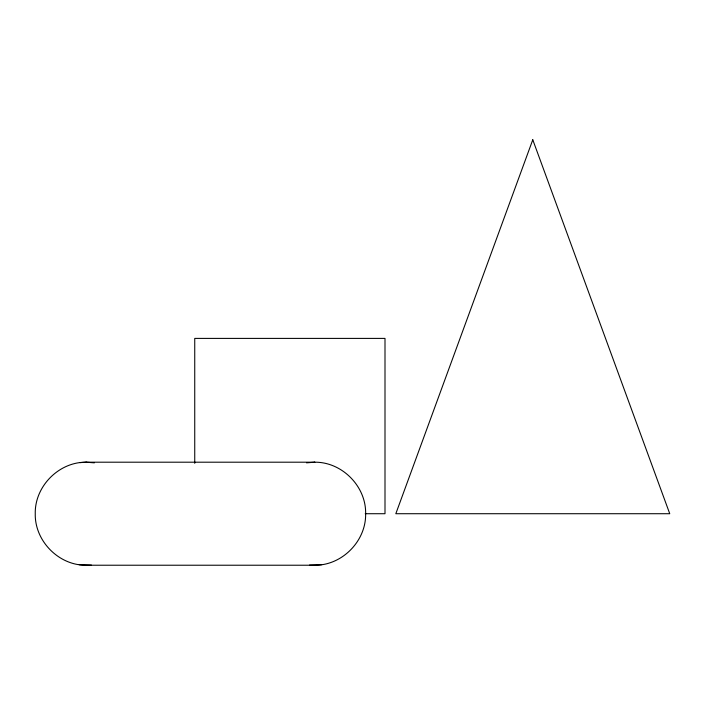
<?xml version="1.0" encoding="UTF-8"?>
<svg xmlns="http://www.w3.org/2000/svg" width="705" height="705" viewBox="0 0 705 705"><rect width="100%" height="100%" fill="white"/><g stroke="black" fill="none" stroke-linecap="round" stroke-linejoin="round"><path stroke-width="1.06" d="M306.525 462.833L314.871 462.198L86.01 462.198C58.735 461.995 34.651 486.459 35.25 513.716C34.677 540.691 58.233 564.987 85.208 565.225L315.673 565.225C342.656 564.987 366.212 540.691 365.631 513.716C366.239 486.362 341.987 461.846 314.624 462.198M86.266 462.198L80.053 462.63M91.43 565.102L79.242 564.696M365.208 513.716L385 513.716L385 338.4L194.739 338.4L194.739 463.317M321.647 564.696L309.46 565.102M86.01 462.198L94.364 462.833M532.777 139.775L395.822 513.716L669.75 513.716L532.777 139.775"/></g></svg>
